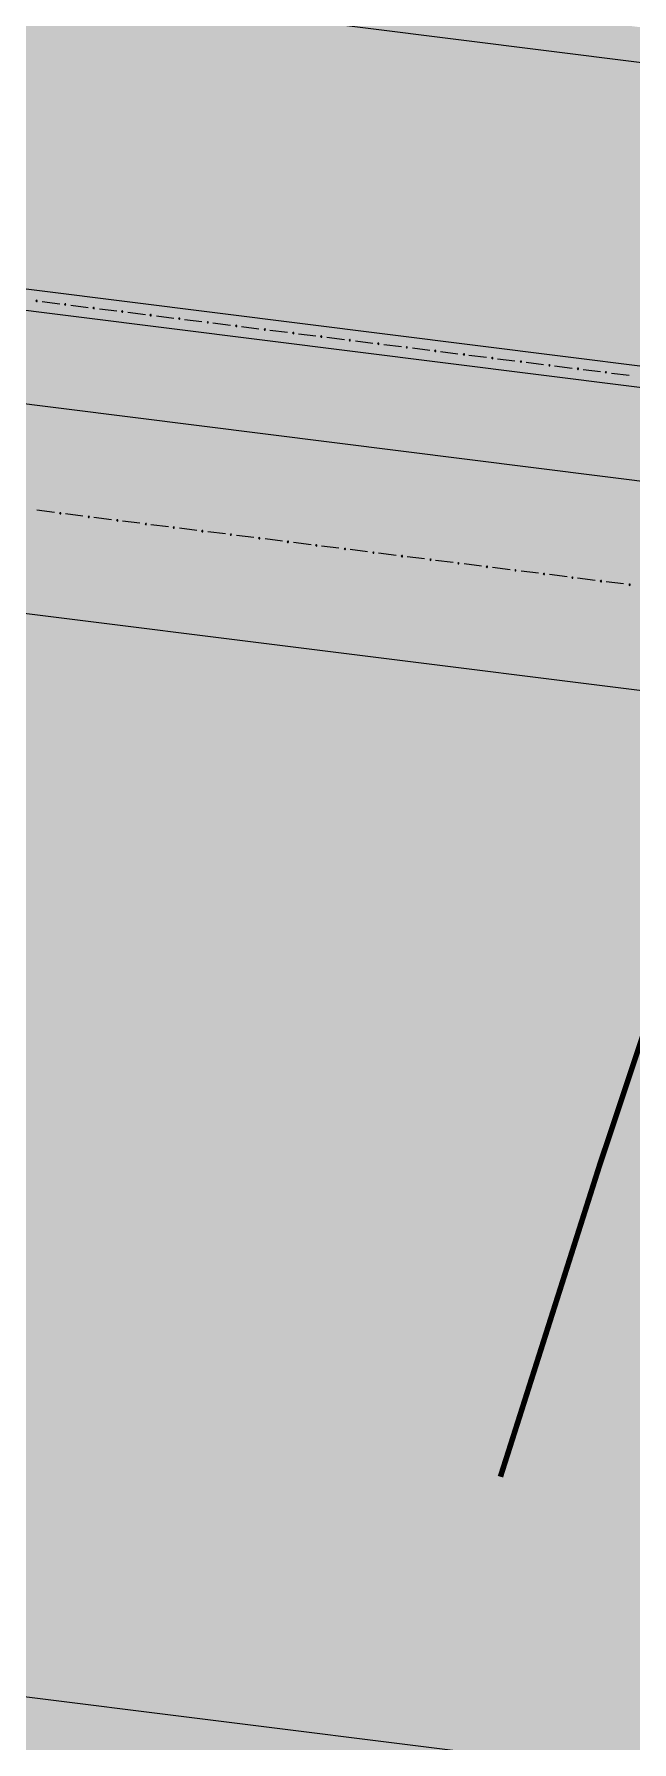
# Model space of a CAD drawing. Header units: metres. Extents: x -4 to 509425, y 7549 to 4732445.
# Drawn here: x 475994.19 to 476002.82, y 4719777.3 to 4719801.93 of the extents above; entities that cross this region are included whole.
import ezdxf

# ---------------------------------------------------------------- set-up
doc = ezdxf.new("R2010")
doc.units = ezdxf.units.M
doc.header["$LTSCALE"] = 0.01
doc.header["$MEASUREMENT"] = 0
doc.linetypes.add('DASHDOT', pattern=[1, 0.5, -0.25, 0, -0.25])
doc.layers.get('0').update_dxf_attribs({"lineweight": 0})
for name, color, linetype in [('_SUBESTACIÓN', 1, 'Continuous'), ('NUDO GAROÑA', 211, 'Continuous'), ('SUBESTACION LA VID', 253, 'Continuous')]:
    doc.layers.add(name, color=color, linetype=linetype)
doc.layers.add('Zona No Edificación', color=250, linetype='Continuous', lineweight=0)

# ---------------------------------------------------------------- blocks, each defined once
blk = doc.blocks.new('A$Cfff6051d')
at = {"layer": 'SUBESTACION LA VID', "transparency": 33554687}
h = blk.add_hatch(color=256, dxfattribs=at)
h.dxf.hatch_style = 2
h.paths.add_polyline_path([(475994.238, 4719798.078), (475994.239, 4719798.086), (475994.23, 4719798.087), (475994.221, 4719798.08), (475994.228, 4719798.071), (475994.237, 4719798.07)])
h = blk.add_hatch(color=256, dxfattribs=at)
h.dxf.hatch_style = 2
h.paths.add_polyline_path([(475994.649, 4719798.026), (475994.65, 4719798.035), (475994.642, 4719798.036), (475994.633, 4719798.028), (475994.64, 4719798.019), (475994.648, 4719798.018)])
h = blk.add_hatch(color=256, dxfattribs=at)
h.dxf.hatch_style = 2
h.paths.add_polyline_path([(475995.061, 4719797.975), (475995.062, 4719797.983), (475995.054, 4719797.984), (475995.044, 4719797.977), (475995.052, 4719797.967), (475995.06, 4719797.966)])
h = blk.add_hatch(color=256, dxfattribs=at)
h.dxf.hatch_style = 2
h.paths.add_polyline_path([(475995.473, 4719797.923), (475995.474, 4719797.932), (475995.465, 4719797.933), (475995.456, 4719797.925), (475995.463, 4719797.916), (475995.472, 4719797.915)])
h = blk.add_hatch(color=256, dxfattribs=at)
h.dxf.hatch_style = 2
h.paths.add_polyline_path([(475995.884, 4719797.872), (475995.885, 4719797.88), (475995.877, 4719797.881), (475995.867, 4719797.874), (475995.875, 4719797.864), (475995.883, 4719797.863)])
h = blk.add_hatch(color=256, dxfattribs=at)
h.dxf.hatch_style = 2
h.paths.add_polyline_path([(475996.296, 4719797.82), (475996.297, 4719797.828), (475996.289, 4719797.829), (475996.279, 4719797.822), (475996.286, 4719797.813), (475996.295, 4719797.811)])
h = blk.add_hatch(color=256, dxfattribs=at)
h.dxf.hatch_style = 2
h.paths.add_polyline_path([(475996.708, 4719797.768), (475996.709, 4719797.777), (475996.7, 4719797.778), (475996.691, 4719797.77), (475996.698, 4719797.761), (475996.706, 4719797.76)])
h = blk.add_hatch(color=256, dxfattribs=at)
h.dxf.hatch_style = 2
h.paths.add_polyline_path([(475997.119, 4719797.717), (475997.12, 4719797.725), (475997.112, 4719797.726), (475997.102, 4719797.719), (475997.11, 4719797.709), (475997.118, 4719797.708)])
h = blk.add_hatch(color=256, dxfattribs=at)
h.dxf.hatch_style = 2
h.paths.add_polyline_path([(475997.531, 4719797.665), (475997.532, 4719797.673), (475997.523, 4719797.675), (475997.514, 4719797.667), (475997.521, 4719797.658), (475997.53, 4719797.657)])
h = blk.add_hatch(color=256, dxfattribs=at)
h.dxf.hatch_style = 2
h.paths.add_polyline_path([(475997.942, 4719797.613), (475997.943, 4719797.622), (475997.935, 4719797.623), (475997.926, 4719797.616), (475997.933, 4719797.606), (475997.941, 4719797.605)])
h = blk.add_hatch(color=256, dxfattribs=at)
h.dxf.hatch_style = 2
h.paths.add_polyline_path([(475998.346, 4719797.563), (475998.347, 4719797.571), (475998.338, 4719797.572), (475998.329, 4719797.565), (475998.336, 4719797.556), (475998.345, 4719797.555)])
h = blk.add_hatch(color=256, dxfattribs=at)
h.dxf.hatch_style = 2
h.paths.add_polyline_path([(475998.757, 4719797.511), (475998.758, 4719797.52), (475998.75, 4719797.521), (475998.74, 4719797.513), (475998.748, 4719797.504), (475998.756, 4719797.503)])
h = blk.add_hatch(color=256, dxfattribs=at)
h.dxf.hatch_style = 2
h.paths.add_polyline_path([(475999.169, 4719797.46), (475999.17, 4719797.468), (475999.161, 4719797.469), (475999.152, 4719797.462), (475999.159, 4719797.452), (475999.168, 4719797.451)])
h = blk.add_hatch(color=256, dxfattribs=at)
h.dxf.hatch_style = 2
h.paths.add_polyline_path([(475999.58, 4719797.408), (475999.581, 4719797.417), (475999.573, 4719797.418), (475999.564, 4719797.41), (475999.571, 4719797.401), (475999.579, 4719797.4)])
h = blk.add_hatch(color=256, dxfattribs=at)
h.dxf.hatch_style = 2
h.paths.add_polyline_path([(475999.992, 4719797.357), (475999.993, 4719797.365), (475999.985, 4719797.366), (475999.975, 4719797.359), (475999.983, 4719797.349), (475999.991, 4719797.348)])
h = blk.add_hatch(color=256, dxfattribs=at)
h.dxf.hatch_style = 2
h.paths.add_polyline_path([(476000.404, 4719797.305), (476000.405, 4719797.313), (476000.396, 4719797.314), (476000.387, 4719797.307), (476000.394, 4719797.298), (476000.403, 4719797.297)])
h = blk.add_hatch(color=256, dxfattribs=at)
h.dxf.hatch_style = 2
h.paths.add_polyline_path([(476000.815, 4719797.253), (476000.816, 4719797.262), (476000.808, 4719797.263), (476000.798, 4719797.255), (476000.806, 4719797.246), (476000.814, 4719797.245)])
h = blk.add_hatch(color=256, dxfattribs=at)
h.dxf.hatch_style = 2
h.paths.add_polyline_path([(476001.227, 4719797.202), (476001.228, 4719797.21), (476001.22, 4719797.211), (476001.21, 4719797.204), (476001.217, 4719797.194), (476001.226, 4719797.193)])
h = blk.add_hatch(color=256, dxfattribs=at)
h.dxf.hatch_style = 2
h.paths.add_polyline_path([(476001.639, 4719797.15), (476001.64, 4719797.158), (476001.631, 4719797.16), (476001.622, 4719797.152), (476001.629, 4719797.143), (476001.637, 4719797.142)])
h = blk.add_hatch(color=256, dxfattribs=at)
h.dxf.hatch_style = 2
h.paths.add_polyline_path([(476002.05, 4719797.098), (476002.051, 4719797.107), (476002.043, 4719797.108), (476002.033, 4719797.101), (476002.041, 4719797.091), (476002.049, 4719797.09)])
h = blk.add_hatch(color=256, dxfattribs=at)
h.dxf.hatch_style = 2
h.paths.add_polyline_path([(476002.453, 4719797.048), (476002.454, 4719797.056), (476002.446, 4719797.057), (476002.437, 4719797.05), (476002.444, 4719797.041), (476002.452, 4719797.04)])
h = blk.add_hatch(color=256, dxfattribs=at)
h.dxf.hatch_style = 2
h.paths.add_polyline_path([(475994.579, 4719795.015), (475994.58, 4719795.023), (475994.572, 4719795.024), (475994.562, 4719795.017), (475994.57, 4719795.007), (475994.578, 4719795.006)])
h = blk.add_hatch(color=256, dxfattribs=at)
h.dxf.hatch_style = 2
h.paths.add_polyline_path([(475994.991, 4719794.963), (475994.992, 4719794.971), (475994.983, 4719794.973), (475994.974, 4719794.965), (475994.981, 4719794.956), (475994.99, 4719794.955)])
h = blk.add_hatch(color=256, dxfattribs=at)
h.dxf.hatch_style = 2
h.paths.add_polyline_path([(475995.402, 4719794.911), (475995.403, 4719794.92), (475995.395, 4719794.921), (475995.385, 4719794.914), (475995.393, 4719794.904), (475995.401, 4719794.903)])
h = blk.add_hatch(color=256, dxfattribs=at)
h.dxf.hatch_style = 2
h.paths.add_polyline_path([(475995.814, 4719794.86), (475995.815, 4719794.868), (475995.807, 4719794.869), (475995.797, 4719794.862), (475995.804, 4719794.853), (475995.813, 4719794.851)])
h = blk.add_hatch(color=256, dxfattribs=at)
h.dxf.hatch_style = 2
h.paths.add_polyline_path([(475996.217, 4719794.809), (475996.218, 4719794.818), (475996.21, 4719794.819), (475996.2, 4719794.811), (475996.208, 4719794.802), (475996.216, 4719794.801)])
h = blk.add_hatch(color=256, dxfattribs=at)
h.dxf.hatch_style = 2
h.paths.add_polyline_path([(475996.629, 4719794.758), (475996.63, 4719794.766), (475996.621, 4719794.767), (475996.612, 4719794.76), (475996.619, 4719794.75), (475996.628, 4719794.749)])
h = blk.add_hatch(color=256, dxfattribs=at)
h.dxf.hatch_style = 2
h.paths.add_polyline_path([(475997.04, 4719794.706), (475997.041, 4719794.715), (475997.033, 4719794.716), (475997.024, 4719794.708), (475997.031, 4719794.699), (475997.039, 4719794.698)])
h = blk.add_hatch(color=256, dxfattribs=at)
h.dxf.hatch_style = 2
h.paths.add_polyline_path([(475997.452, 4719794.655), (475997.453, 4719794.663), (475997.445, 4719794.664), (475997.435, 4719794.657), (475997.442, 4719794.647), (475997.451, 4719794.646)])
h = blk.add_hatch(color=256, dxfattribs=at)
h.dxf.hatch_style = 2
h.paths.add_polyline_path([(475997.864, 4719794.603), (475997.865, 4719794.611), (475997.856, 4719794.612), (475997.847, 4719794.605), (475997.854, 4719794.596), (475997.863, 4719794.595)])
h = blk.add_hatch(color=256, dxfattribs=at)
h.dxf.hatch_style = 2
h.paths.add_polyline_path([(475998.275, 4719794.551), (475998.276, 4719794.56), (475998.268, 4719794.561), (475998.258, 4719794.553), (475998.266, 4719794.544), (475998.274, 4719794.543)])
h = blk.add_hatch(color=256, dxfattribs=at)
h.dxf.hatch_style = 2
h.paths.add_polyline_path([(475998.687, 4719794.5), (475998.688, 4719794.508), (475998.679, 4719794.509), (475998.67, 4719794.502), (475998.677, 4719794.492), (475998.686, 4719794.491)])
h = blk.add_hatch(color=256, dxfattribs=at)
h.dxf.hatch_style = 2
h.paths.add_polyline_path([(475999.098, 4719794.448), (475999.099, 4719794.456), (475999.091, 4719794.458), (475999.082, 4719794.45), (475999.089, 4719794.441), (475999.097, 4719794.44)])
h = blk.add_hatch(color=256, dxfattribs=at)
h.dxf.hatch_style = 2
h.paths.add_polyline_path([(475999.51, 4719794.396), (475999.511, 4719794.405), (475999.503, 4719794.406), (475999.493, 4719794.399), (475999.501, 4719794.389), (475999.509, 4719794.388)])
h = blk.add_hatch(color=256, dxfattribs=at)
h.dxf.hatch_style = 2
h.paths.add_polyline_path([(475999.922, 4719794.345), (475999.923, 4719794.353), (475999.914, 4719794.354), (475999.905, 4719794.347), (475999.912, 4719794.338), (475999.921, 4719794.336)])
h = blk.add_hatch(color=256, dxfattribs=at)
h.dxf.hatch_style = 2
h.paths.add_polyline_path([(476000.325, 4719794.294), (476000.326, 4719794.303), (476000.318, 4719794.304), (476000.308, 4719794.296), (476000.315, 4719794.287), (476000.324, 4719794.286)])
h = blk.add_hatch(color=256, dxfattribs=at)
h.dxf.hatch_style = 2
h.paths.add_polyline_path([(476000.736, 4719794.243), (476000.738, 4719794.251), (476000.729, 4719794.252), (476000.72, 4719794.245), (476000.727, 4719794.235), (476000.735, 4719794.234)])
h = blk.add_hatch(color=256, dxfattribs=at)
h.dxf.hatch_style = 2
h.paths.add_polyline_path([(476001.148, 4719794.191), (476001.149, 4719794.2), (476001.141, 4719794.201), (476001.131, 4719794.193), (476001.139, 4719794.184), (476001.147, 4719794.183)])
h = blk.add_hatch(color=256, dxfattribs=at)
h.dxf.hatch_style = 2
h.paths.add_polyline_path([(476001.56, 4719794.14), (476001.561, 4719794.148), (476001.552, 4719794.149), (476001.543, 4719794.142), (476001.55, 4719794.132), (476001.559, 4719794.131)])
h = blk.add_hatch(color=256, dxfattribs=at)
h.dxf.hatch_style = 2
h.paths.add_polyline_path([(476001.971, 4719794.088), (476001.972, 4719794.096), (476001.964, 4719794.097), (476001.955, 4719794.09), (476001.962, 4719794.081), (476001.97, 4719794.08)])
h = blk.add_hatch(color=256, dxfattribs=at)
h.dxf.hatch_style = 2
h.paths.add_polyline_path([(476002.383, 4719794.036), (476002.384, 4719794.045), (476002.376, 4719794.046), (476002.366, 4719794.038), (476002.373, 4719794.029), (476002.382, 4719794.028)])
h = blk.add_hatch(color=256, dxfattribs=at)
h.dxf.hatch_style = 2
h.paths.add_polyline_path([(476002.795, 4719793.985), (476002.796, 4719793.993), (476002.787, 4719793.994), (476002.778, 4719793.987), (476002.785, 4719793.977), (476002.794, 4719793.976)])
at = {"layer": 'SUBESTACION LA VID', "lineweight": 15}
for p, q in [((476079.768, 4719785.845), (475981.3, 4719798.19)), ((475994.313, 4719798.068), (475994.565, 4719798.037)), ((475994.725, 4719798.017), (475994.977, 4719797.985)), ((475995.137, 4719797.965), (475995.389, 4719797.934)), ((475995.548, 4719797.914), (475995.8, 4719797.882)), ((475995.96, 4719797.862), (475996.212, 4719797.83)), ((475996.363, 4719797.811), (475996.615, 4719797.78)), ((475996.775, 4719797.76), (475997.027, 4719797.728)), ((475997.186, 4719797.708), (475997.438, 4719797.677)), ((475997.598, 4719797.657), (475997.85, 4719797.625)), ((475998.01, 4719797.605), (475998.262, 4719797.573)), ((475998.421, 4719797.553), (475998.673, 4719797.522)), ((475998.833, 4719797.502), (475999.085, 4719797.47)), ((475999.244, 4719797.45), (475999.496, 4719797.419)), ((475999.656, 4719797.399), (475999.908, 4719797.367)), ((476000.059, 4719797.348), (476000.311, 4719797.316)), ((476000.471, 4719797.296), (476000.723, 4719797.265)), ((476000.882, 4719797.245), (476001.134, 4719797.213)), ((476001.294, 4719797.193), (476001.546, 4719797.162)), ((476001.706, 4719797.142), (476001.958, 4719797.11)), ((476002.117, 4719797.09), (476002.369, 4719797.058)), ((476002.529, 4719797.038), (476002.781, 4719797.007)), ((476078.404, 4719782.995), (475980.927, 4719795.216)), ((475994.487, 4719795.026), (475994.235, 4719795.058)), ((475994.898, 4719794.975), (475994.646, 4719795.006)), ((475995.31, 4719794.923), (475995.058, 4719794.955)), ((475995.721, 4719794.871), (475995.469, 4719794.903)), ((475996.133, 4719794.82), (475995.881, 4719794.851)), ((475996.545, 4719794.768), (475996.293, 4719794.8)), ((475996.956, 4719794.717), (475996.704, 4719794.748)), ((475997.368, 4719794.665), (475997.116, 4719794.697)), ((475997.78, 4719794.613), (475997.528, 4719794.645)), ((475998.191, 4719794.562), (475997.939, 4719794.593)), ((475998.594, 4719794.511), (475998.342, 4719794.543)), ((475999.006, 4719794.46), (475998.754, 4719794.491)), ((475999.418, 4719794.408), (475999.166, 4719794.44)), ((475999.829, 4719794.356), (475999.577, 4719794.388)), ((476000.241, 4719794.305), (475999.989, 4719794.336)), ((476000.652, 4719794.253), (476000.4, 4719794.285)), ((476001.064, 4719794.202), (476000.812, 4719794.233)), ((476001.476, 4719794.15), (476001.224, 4719794.182)), ((476001.887, 4719794.098), (476001.635, 4719794.13)), ((476002.291, 4719794.048), (476002.039, 4719794.079)), ((476002.702, 4719793.996), (476002.45, 4719794.028)), ((476076.476, 4719767.614), (475978.999, 4719779.835))]:
    blk.add_line(p, q, dxfattribs=at)
for points in [[(475956.756, 4719712.129), (475967.964, 4719801.525), (476089.55, 4719786.282), (476086.094, 4719758.712), (476078.306, 4719696.592), (475956.719, 4719711.835)], [(475957.05, 4719712.092), (475968.22, 4719801.186), (476089.218, 4719786.017), (476085.8, 4719758.749), (476078.049, 4719696.923), (475957.05, 4719712.092)]]:
    blk.add_lwpolyline(points, dxfattribs=at)
at = {"layer": 'SUBESTACION LA VID'}
for points in [[(475994.238, 4719798.078), (475994.239, 4719798.086), (475994.23, 4719798.087), (475994.221, 4719798.08), (475994.228, 4719798.071), (475994.237, 4719798.07)], [(475994.649, 4719798.026), (475994.65, 4719798.035), (475994.642, 4719798.036), (475994.633, 4719798.028), (475994.64, 4719798.019), (475994.648, 4719798.018)], [(475995.061, 4719797.975), (475995.062, 4719797.983), (475995.054, 4719797.984), (475995.044, 4719797.977), (475995.052, 4719797.967), (475995.06, 4719797.966)], [(475995.473, 4719797.923), (475995.474, 4719797.932), (475995.465, 4719797.933), (475995.456, 4719797.925), (475995.463, 4719797.916), (475995.472, 4719797.915)], [(475995.884, 4719797.872), (475995.885, 4719797.88), (475995.877, 4719797.881), (475995.867, 4719797.874), (475995.875, 4719797.864), (475995.883, 4719797.863)], [(475996.296, 4719797.82), (475996.297, 4719797.828), (475996.289, 4719797.829), (475996.279, 4719797.822), (475996.286, 4719797.813), (475996.295, 4719797.811)], [(475996.708, 4719797.768), (475996.709, 4719797.777), (475996.7, 4719797.778), (475996.691, 4719797.77), (475996.698, 4719797.761), (475996.706, 4719797.76)], [(475997.119, 4719797.717), (475997.12, 4719797.725), (475997.112, 4719797.726), (475997.102, 4719797.719), (475997.11, 4719797.709), (475997.118, 4719797.708)], [(475997.531, 4719797.665), (475997.532, 4719797.673), (475997.523, 4719797.675), (475997.514, 4719797.667), (475997.521, 4719797.658), (475997.53, 4719797.657)], [(475997.942, 4719797.613), (475997.943, 4719797.622), (475997.935, 4719797.623), (475997.926, 4719797.616), (475997.933, 4719797.606), (475997.941, 4719797.605)], [(475998.346, 4719797.563), (475998.347, 4719797.571), (475998.338, 4719797.572), (475998.329, 4719797.565), (475998.336, 4719797.556), (475998.345, 4719797.555)], [(475998.757, 4719797.511), (475998.758, 4719797.52), (475998.75, 4719797.521), (475998.74, 4719797.513), (475998.748, 4719797.504), (475998.756, 4719797.503)], [(475999.169, 4719797.46), (475999.17, 4719797.468), (475999.161, 4719797.469), (475999.152, 4719797.462), (475999.159, 4719797.452), (475999.168, 4719797.451)], [(475999.58, 4719797.408), (475999.581, 4719797.417), (475999.573, 4719797.418), (475999.564, 4719797.41), (475999.571, 4719797.401), (475999.579, 4719797.4)], [(475999.992, 4719797.357), (475999.993, 4719797.365), (475999.985, 4719797.366), (475999.975, 4719797.359), (475999.983, 4719797.349), (475999.991, 4719797.348)], [(476000.404, 4719797.305), (476000.405, 4719797.313), (476000.396, 4719797.314), (476000.387, 4719797.307), (476000.394, 4719797.298), (476000.403, 4719797.297)], [(476000.815, 4719797.253), (476000.816, 4719797.262), (476000.808, 4719797.263), (476000.798, 4719797.255), (476000.806, 4719797.246), (476000.814, 4719797.245)], [(476001.227, 4719797.202), (476001.228, 4719797.21), (476001.22, 4719797.211), (476001.21, 4719797.204), (476001.217, 4719797.194), (476001.226, 4719797.193)], [(476001.639, 4719797.15), (476001.64, 4719797.158), (476001.631, 4719797.16), (476001.622, 4719797.152), (476001.629, 4719797.143), (476001.637, 4719797.142)], [(476002.05, 4719797.098), (476002.051, 4719797.107), (476002.043, 4719797.108), (476002.033, 4719797.101), (476002.041, 4719797.091), (476002.049, 4719797.09)], [(476002.453, 4719797.048), (476002.454, 4719797.056), (476002.446, 4719797.057), (476002.437, 4719797.05), (476002.444, 4719797.041), (476002.452, 4719797.04)], [(475994.579, 4719795.015), (475994.58, 4719795.023), (475994.572, 4719795.024), (475994.562, 4719795.017), (475994.57, 4719795.007), (475994.578, 4719795.006)], [(475994.991, 4719794.963), (475994.992, 4719794.971), (475994.983, 4719794.973), (475994.974, 4719794.965), (475994.981, 4719794.956), (475994.99, 4719794.955)], [(475995.402, 4719794.911), (475995.403, 4719794.92), (475995.395, 4719794.921), (475995.385, 4719794.914), (475995.393, 4719794.904), (475995.401, 4719794.903)], [(475995.814, 4719794.86), (475995.815, 4719794.868), (475995.807, 4719794.869), (475995.797, 4719794.862), (475995.804, 4719794.853), (475995.813, 4719794.851)], [(475996.217, 4719794.809), (475996.218, 4719794.818), (475996.21, 4719794.819), (475996.2, 4719794.811), (475996.208, 4719794.802), (475996.216, 4719794.801)], [(475996.629, 4719794.758), (475996.63, 4719794.766), (475996.621, 4719794.767), (475996.612, 4719794.76), (475996.619, 4719794.75), (475996.628, 4719794.749)], [(475997.04, 4719794.706), (475997.041, 4719794.715), (475997.033, 4719794.716), (475997.024, 4719794.708), (475997.031, 4719794.699), (475997.039, 4719794.698)], [(475997.452, 4719794.655), (475997.453, 4719794.663), (475997.445, 4719794.664), (475997.435, 4719794.657), (475997.442, 4719794.647), (475997.451, 4719794.646)], [(475997.864, 4719794.603), (475997.865, 4719794.611), (475997.856, 4719794.612), (475997.847, 4719794.605), (475997.854, 4719794.596), (475997.863, 4719794.595)], [(475998.275, 4719794.551), (475998.276, 4719794.56), (475998.268, 4719794.561), (475998.258, 4719794.553), (475998.266, 4719794.544), (475998.274, 4719794.543)], [(475998.687, 4719794.5), (475998.688, 4719794.508), (475998.679, 4719794.509), (475998.67, 4719794.502), (475998.677, 4719794.492), (475998.686, 4719794.491)], [(475999.098, 4719794.448), (475999.099, 4719794.456), (475999.091, 4719794.458), (475999.082, 4719794.45), (475999.089, 4719794.441), (475999.097, 4719794.44)], [(475999.51, 4719794.396), (475999.511, 4719794.405), (475999.503, 4719794.406), (475999.493, 4719794.399), (475999.501, 4719794.389), (475999.509, 4719794.388)], [(475999.922, 4719794.345), (475999.923, 4719794.353), (475999.914, 4719794.354), (475999.905, 4719794.347), (475999.912, 4719794.338), (475999.921, 4719794.336)], [(476000.325, 4719794.294), (476000.326, 4719794.303), (476000.318, 4719794.304), (476000.308, 4719794.296), (476000.315, 4719794.287), (476000.324, 4719794.286)], [(476000.736, 4719794.243), (476000.738, 4719794.251), (476000.729, 4719794.252), (476000.72, 4719794.245), (476000.727, 4719794.235), (476000.735, 4719794.234)], [(476001.148, 4719794.191), (476001.149, 4719794.2), (476001.141, 4719794.201), (476001.131, 4719794.193), (476001.139, 4719794.184), (476001.147, 4719794.183)], [(476001.56, 4719794.14), (476001.561, 4719794.148), (476001.552, 4719794.149), (476001.543, 4719794.142), (476001.55, 4719794.132), (476001.559, 4719794.131)], [(476001.971, 4719794.088), (476001.972, 4719794.096), (476001.964, 4719794.097), (476001.955, 4719794.09), (476001.962, 4719794.081), (476001.97, 4719794.08)], [(476002.383, 4719794.036), (476002.384, 4719794.045), (476002.376, 4719794.046), (476002.366, 4719794.038), (476002.373, 4719794.029), (476002.382, 4719794.028)], [(476002.795, 4719793.985), (476002.796, 4719793.993), (476002.787, 4719793.994), (476002.778, 4719793.987), (476002.785, 4719793.977), (476002.794, 4719793.976)]]:
    blk.add_lwpolyline(points, close=True, dxfattribs=at)
at = {"layer": 'SUBESTACION LA VID', "lineweight": 0}
for points in [[(475994.238, 4719798.078), (475994.239, 4719798.086), (475994.23, 4719798.087), (475994.221, 4719798.08), (475994.228, 4719798.071), (475994.237, 4719798.07)], [(475994.649, 4719798.026), (475994.65, 4719798.035), (475994.642, 4719798.036), (475994.633, 4719798.028), (475994.64, 4719798.019), (475994.648, 4719798.018)], [(475995.061, 4719797.975), (475995.062, 4719797.983), (475995.054, 4719797.984), (475995.044, 4719797.977), (475995.052, 4719797.967), (475995.06, 4719797.966)], [(475995.473, 4719797.923), (475995.474, 4719797.932), (475995.465, 4719797.933), (475995.456, 4719797.925), (475995.463, 4719797.916), (475995.472, 4719797.915)], [(475995.884, 4719797.872), (475995.885, 4719797.88), (475995.877, 4719797.881), (475995.867, 4719797.874), (475995.875, 4719797.864), (475995.883, 4719797.863)], [(475996.296, 4719797.82), (475996.297, 4719797.828), (475996.289, 4719797.829), (475996.279, 4719797.822), (475996.286, 4719797.813), (475996.295, 4719797.811)], [(475996.708, 4719797.768), (475996.709, 4719797.777), (475996.7, 4719797.778), (475996.691, 4719797.77), (475996.698, 4719797.761), (475996.706, 4719797.76)], [(475997.119, 4719797.717), (475997.12, 4719797.725), (475997.112, 4719797.726), (475997.102, 4719797.719), (475997.11, 4719797.709), (475997.118, 4719797.708)], [(475997.531, 4719797.665), (475997.532, 4719797.673), (475997.523, 4719797.675), (475997.514, 4719797.667), (475997.521, 4719797.658), (475997.53, 4719797.657)], [(475997.942, 4719797.613), (475997.943, 4719797.622), (475997.935, 4719797.623), (475997.926, 4719797.616), (475997.933, 4719797.606), (475997.941, 4719797.605)], [(475998.346, 4719797.563), (475998.347, 4719797.571), (475998.338, 4719797.572), (475998.329, 4719797.565), (475998.336, 4719797.556), (475998.345, 4719797.555)], [(475998.757, 4719797.511), (475998.758, 4719797.52), (475998.75, 4719797.521), (475998.74, 4719797.513), (475998.748, 4719797.504), (475998.756, 4719797.503)], [(475999.169, 4719797.46), (475999.17, 4719797.468), (475999.161, 4719797.469), (475999.152, 4719797.462), (475999.159, 4719797.452), (475999.168, 4719797.451)], [(475999.58, 4719797.408), (475999.581, 4719797.417), (475999.573, 4719797.418), (475999.564, 4719797.41), (475999.571, 4719797.401), (475999.579, 4719797.4)], [(475999.992, 4719797.357), (475999.993, 4719797.365), (475999.985, 4719797.366), (475999.975, 4719797.359), (475999.983, 4719797.349), (475999.991, 4719797.348)], [(476000.404, 4719797.305), (476000.405, 4719797.313), (476000.396, 4719797.314), (476000.387, 4719797.307), (476000.394, 4719797.298), (476000.403, 4719797.297)], [(476000.815, 4719797.253), (476000.816, 4719797.262), (476000.808, 4719797.263), (476000.798, 4719797.255), (476000.806, 4719797.246), (476000.814, 4719797.245)], [(476001.227, 4719797.202), (476001.228, 4719797.21), (476001.22, 4719797.211), (476001.21, 4719797.204), (476001.217, 4719797.194), (476001.226, 4719797.193)], [(476001.639, 4719797.15), (476001.64, 4719797.158), (476001.631, 4719797.16), (476001.622, 4719797.152), (476001.629, 4719797.143), (476001.637, 4719797.142)], [(476002.05, 4719797.098), (476002.051, 4719797.107), (476002.043, 4719797.108), (476002.033, 4719797.101), (476002.041, 4719797.091), (476002.049, 4719797.09)], [(476002.453, 4719797.048), (476002.454, 4719797.056), (476002.446, 4719797.057), (476002.437, 4719797.05), (476002.444, 4719797.041), (476002.452, 4719797.04)], [(475994.579, 4719795.015), (475994.58, 4719795.023), (475994.572, 4719795.024), (475994.562, 4719795.017), (475994.57, 4719795.007), (475994.578, 4719795.006)], [(475994.991, 4719794.963), (475994.992, 4719794.971), (475994.983, 4719794.973), (475994.974, 4719794.965), (475994.981, 4719794.956), (475994.99, 4719794.955)], [(475995.402, 4719794.911), (475995.403, 4719794.92), (475995.395, 4719794.921), (475995.385, 4719794.914), (475995.393, 4719794.904), (475995.401, 4719794.903)], [(475995.814, 4719794.86), (475995.815, 4719794.868), (475995.807, 4719794.869), (475995.797, 4719794.862), (475995.804, 4719794.853), (475995.813, 4719794.851)], [(475996.217, 4719794.809), (475996.218, 4719794.818), (475996.21, 4719794.819), (475996.2, 4719794.811), (475996.208, 4719794.802), (475996.216, 4719794.801)], [(475996.629, 4719794.758), (475996.63, 4719794.766), (475996.621, 4719794.767), (475996.612, 4719794.76), (475996.619, 4719794.75), (475996.628, 4719794.749)], [(475997.04, 4719794.706), (475997.041, 4719794.715), (475997.033, 4719794.716), (475997.024, 4719794.708), (475997.031, 4719794.699), (475997.039, 4719794.698)], [(475997.452, 4719794.655), (475997.453, 4719794.663), (475997.445, 4719794.664), (475997.435, 4719794.657), (475997.442, 4719794.647), (475997.451, 4719794.646)], [(475997.864, 4719794.603), (475997.865, 4719794.611), (475997.856, 4719794.612), (475997.847, 4719794.605), (475997.854, 4719794.596), (475997.863, 4719794.595)], [(475998.275, 4719794.551), (475998.276, 4719794.56), (475998.268, 4719794.561), (475998.258, 4719794.553), (475998.266, 4719794.544), (475998.274, 4719794.543)], [(475998.687, 4719794.5), (475998.688, 4719794.508), (475998.679, 4719794.509), (475998.67, 4719794.502), (475998.677, 4719794.492), (475998.686, 4719794.491)], [(475999.098, 4719794.448), (475999.099, 4719794.456), (475999.091, 4719794.458), (475999.082, 4719794.45), (475999.089, 4719794.441), (475999.097, 4719794.44)], [(475999.51, 4719794.396), (475999.511, 4719794.405), (475999.503, 4719794.406), (475999.493, 4719794.399), (475999.501, 4719794.389), (475999.509, 4719794.388)], [(475999.922, 4719794.345), (475999.923, 4719794.353), (475999.914, 4719794.354), (475999.905, 4719794.347), (475999.912, 4719794.338), (475999.921, 4719794.336)], [(476000.325, 4719794.294), (476000.326, 4719794.303), (476000.318, 4719794.304), (476000.308, 4719794.296), (476000.315, 4719794.287), (476000.324, 4719794.286)], [(476000.736, 4719794.243), (476000.738, 4719794.251), (476000.729, 4719794.252), (476000.72, 4719794.245), (476000.727, 4719794.235), (476000.735, 4719794.234)], [(476001.148, 4719794.191), (476001.149, 4719794.2), (476001.141, 4719794.201), (476001.131, 4719794.193), (476001.139, 4719794.184), (476001.147, 4719794.183)], [(476001.56, 4719794.14), (476001.561, 4719794.148), (476001.552, 4719794.149), (476001.543, 4719794.142), (476001.55, 4719794.132), (476001.559, 4719794.131)], [(476001.971, 4719794.088), (476001.972, 4719794.096), (476001.964, 4719794.097), (476001.955, 4719794.09), (476001.962, 4719794.081), (476001.97, 4719794.08)], [(476002.383, 4719794.036), (476002.384, 4719794.045), (476002.376, 4719794.046), (476002.366, 4719794.038), (476002.373, 4719794.029), (476002.382, 4719794.028)], [(476002.795, 4719793.985), (476002.796, 4719793.993), (476002.787, 4719793.994), (476002.778, 4719793.987), (476002.785, 4719793.977), (476002.794, 4719793.976)]]:
    blk.add_lwpolyline(points, close=True, dxfattribs=at)

msp = doc.modelspace()

# ---------------------------------------------------------------- hatches: boundary and pattern name
at = {"layer": '_SUBESTACIÓN', "transparency": 33554559}
h = msp.add_hatch(color=1, dxfattribs=at)
h.dxf.hatch_style = 1
h.paths.add_polyline_path([(475968.64, 4719805.825), (476089.939, 4719790.615), (476078.169, 4719696.74), (475956.869, 4719711.95)])

# ---------------------------------------------------------------- linework, layer by layer
at = {"layer": '_SUBESTACIÓN', "color": 1}
msp.add_lwpolyline([(475968.64, 4719805.825), (476089.939, 4719790.615), (476082.477, 4719731.1)], dxfattribs=at)
at = {"layer": 'NUDO GAROÑA', "color": 1, "const_width": 10}
msp.add_lwpolyline([(475968.088, 4719801.356), (476089.38, 4719786.15), (476082.478, 4719731.1)], dxfattribs=at)
at = {"layer": 'Zona No Edificación', "linetype": 'DASHDOT', "const_width": 0.08}
msp.add_lwpolyline([(476000.925, 4719781.121), (476002.354, 4719785.606), (476003.825, 4719790.012), (476005.323, 4719794.308), (476006.847, 4719798.499), (476008.394, 4719802.589), (476009.963, 4719806.582), (476011.551, 4719810.483), (476013.158, 4719814.294), (476014.782, 4719818.02), (476016.421, 4719821.664), (476018.075, 4719825.228), (476019.742, 4719828.716)], dxfattribs=at)

# ---------------------------------------------------------------- block references
at = {"linetype": 'Continuous'}
msp.add_blockref('A$Cfff6051d', (0, 0), dxfattribs=at)

doc.saveas('drawing.dxf')
